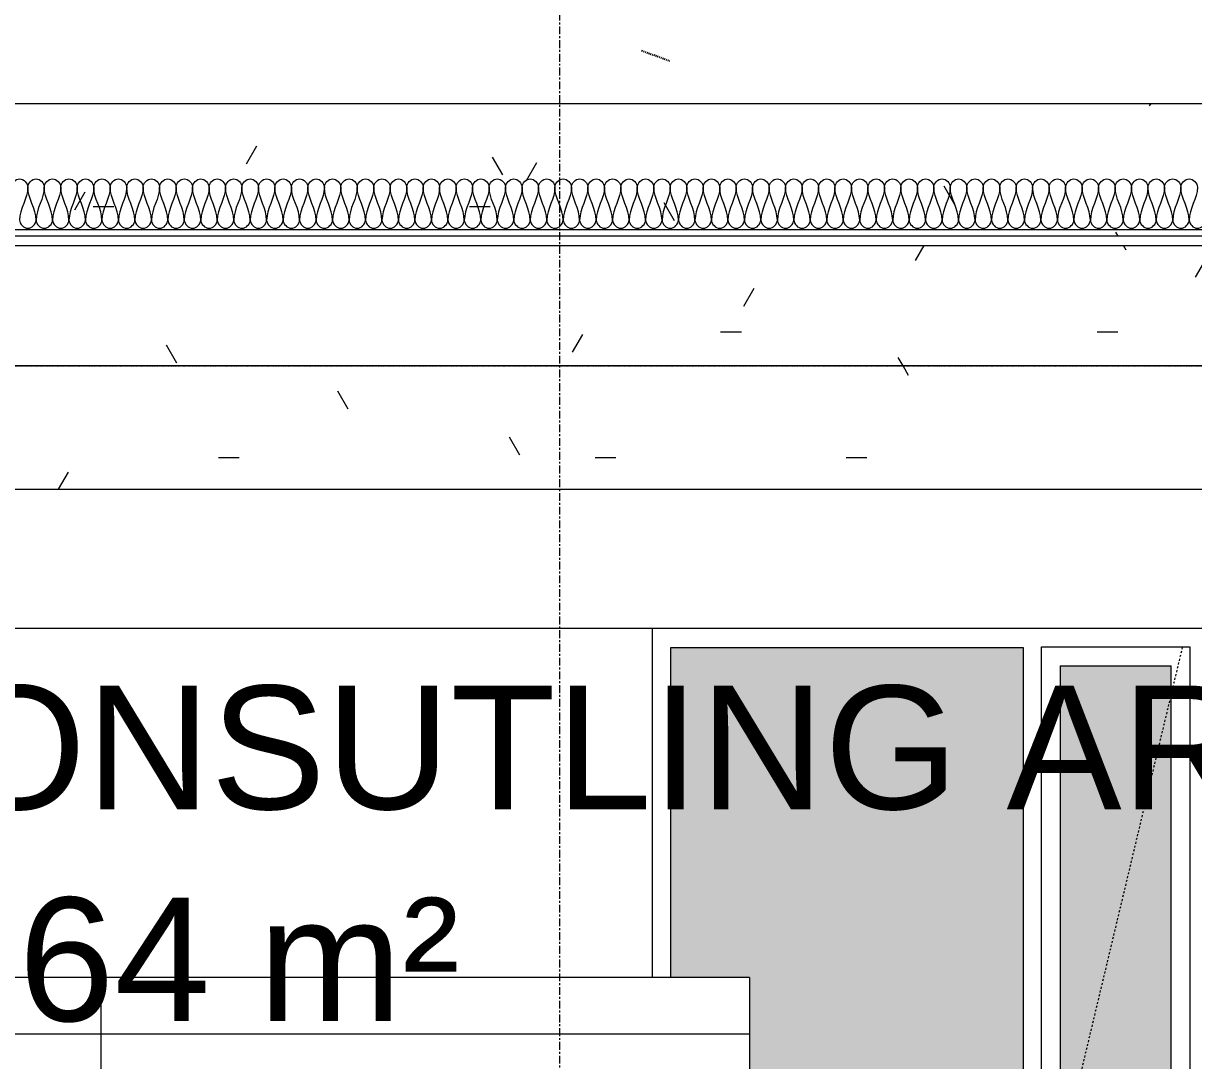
# Model space of a CAD drawing. Header units: millimetres. Extents: x -12186 to 152825, y -4386 to 9463.
# Drawn here: x 10408 to 12302, y 1680 to 3360 of the extents above; entities that cross this region are included whole.
import ezdxf

# ---------------------------------------------------------------- set-up
doc = ezdxf.new("R2010")
doc.units = ezdxf.units.MM
for name, pattern in [('1000 Dashed', [2, 1, -1]), ('Dash', [6.35, 3.175, -3.175]), ('Dash 1_5mm', [3, 1.5, -1.5]), ('Grid Line', [22.225, 12.7, -3.175, 3.175, -3.175])]:
    doc.linetypes.add(name, pattern=pattern)
for name, color, linetype, lineweight in [('A-AREA-IDEN', 2, 'Continuous', 5), ('A-CLNG', 13, 'Continuous', 9), ('A-CLNG-PATT', 13, 'Continuous', 9), ('A-DETL', 90, 'Continuous', 5), ('A-FLOR-LEVL', 51, 'Continuous', 5), ('A-GLAZ', 151, 'Continuous', 9), ('A-GLAZ-HDLN', 1, 'Dash', 9), ('A-WALL', 113, 'Continuous', 9), ('I-FURN', 30, 'Continuous', 5), ('I-WALL', 2, 'Continuous', 9), ('S-GRID', 1, 'Continuous', 5)]:
    doc.layers.add(name, color=color, linetype=linetype, lineweight=lineweight)
doc.styles.add('Arial_2', font='arial.ttf', dxfattribs={"height": 200})
pattern_1 = [(0, (-1469.1, 2452.91), (812.8, 203.2), [33.528, -576.072, 33.528, -3827.272]), (0, (-1469.1, 2452.91), (812.8, 203.2), [-643.128, -576.072, 33.528, -1185.672, -2032]), (0, (-1469.1, 2452.91), (812.8, 203.2), [-2438.4, 33.528, -576.072, 33.528, -1388.872]), (0, (-1469.1, 2452.91), (812.8, 203.2), [-3081.528, -372.872, 33.528, -982.472]), (120, (-1164.3, 2554.51), (-582.3764, 602.3054), [33.528, -576.072, 33.528, -3827.272]), (120, (-1164.3, 2554.51), (-582.3764, 602.3054), [-643.128, -576.072, 33.528, -1185.672, -2032]), (120, (-1164.3, 2554.51), (-582.3764, 602.3054), [-2438.4, 33.528, -576.072, 33.528, -1388.872]), (120, (-1164.3, 2554.51), (-582.3764, 602.3054), [-3081.528, -372.872, 33.528, -982.472]), (240, (-1062.7, 2960.91), (-230.4236, -805.5054), [33.528, -576.072, 33.528, -3827.272]), (240, (-1062.7, 2960.91), (-230.4236, -805.5054), [-643.128, -576.072, 33.528, -1185.672, -2032]), (240, (-1062.7, 2960.91), (-230.4236, -805.5054), [-2438.4, 33.528, -576.072, 33.528, -1388.872]), (240, (-1062.7, 2960.91), (-230.4236, -805.5054), [-3081.528, -372.872, 33.528, -982.472])]

# ---------------------------------------------------------------- blocks, each defined once
blk = doc.blocks.new('PD01 - Quiet pods - 1650mm H panel_ 750mm off the floor 700mm deep worktop - Quiet Pods-1038151-Section A-A')
at = {"layer": 'I-FURN'}
h = blk.add_hatch(dxfattribs=at)
h.set_pattern_fill('FP_17', color=256, style=0, pattern_type=2)
h.set_pattern_definition([(0, (9332.7, 164.37), (0, 600), []), (90, (9332.7, 164.4), (-1200, 7e-14), [])])
h.paths.add_polyline_path([(11307.8, 1722.8), (11582.7, 1722.8), (11582.7, 1814.4), (9582.7, 1814.4), (9582.7, 1722.8), (10205.9, 1722.8)])
for p, q in [((9582.7, 1722.8), (9582.7, 1814.4)), ((11582.7, 1814.4), (9582.7, 1814.4)), ((11582.7, 1814.4), (11582.7, 1722.8))]:
    blk.add_line(p, q, dxfattribs=at)
blk = doc.blocks.new('PD01 - Quiet pods - 1650mm H panel_ 750mm off the floor 700mm deep worktop - Quiet Pods-V191-Section A-A')
at = {"layer": 'I-FURN'}
h = blk.add_hatch(dxfattribs=at)
h.set_pattern_fill('FP_21', color=256, style=0, pattern_type=2)
h.set_pattern_definition([(0, (9332.7, 72.83), (0, 600), []), (90, (9332.7, 72.8), (-1200, 7e-14), [])])
h.paths.add_polyline_path([(11170, 72.8), (11582.7, 72.8), (11582.7, 1722.8), (9582.7, 1722.8), (9582.7, 72.8), (11032.3, 72.8)])
for p, q in [((9582.7, 72.8), (9582.7, 1722.8)), ((11582.7, 1722.8), (9582.7, 1722.8)), ((11582.7, 1722.8), (11582.7, 72.8)), ((9582.7, 72.8), (11582.7, 72.8))]:
    blk.add_line(p, q, dxfattribs=at)
blk = doc.blocks.new('W-02 900x1660 - 900-V195-Section A-A')
at = {"layer": 'A-GLAZ', "lineweight": 5}
for points in [[(11582.7, 750), (11740.1, 750), (11803.2, 875.3), (11809.4, 881.6), (11815.2, 886), (11826.2, 890.9), (11834.2, 892.1), (11906, 892.1), (11870.6, 750), (12025.7, 750), (12025.7, 2349), (11455.7, 2349), (11455.7, 1814.4), (11582.7, 1814.4), (11582.7, 1267.9)], [(12265.7, 780), (12265.7, 2319), (12085.7, 2319), (12085.7, 780), (12134.2, 780)]]:
    blk.add_hatch(color=256, dxfattribs=at).paths.add_polyline_path(points)
for p, q in [((11455.7, 1814.4), (11455.7, 2349)), ((11455.7, 2349), (12025.7, 2349)), ((12025.7, 2349), (12025.7, 750)), ((12055.7, 750), (12055.7, 2350)), ((12055.7, 2350), (12295.7, 2350)), ((12295.7, 2350), (12295.7, 750)), ((12085.7, 2319), (12265.7, 2319)), ((12085.7, 2319), (12085.7, 780)), ((12265.7, 780), (12265.7, 2319)), ((12085.7, 780), (12265.7, 780)), ((11740.1, 750), (11583.2, 750)), ((12025.7, 750), (11870.6, 750)), ((12295.7, 750), (12055.7, 750))]:
    blk.add_line(p, q, dxfattribs=at)
at = {"layer": 'A-GLAZ-HDLN'}
for p, q in [((12283.5, 2349), (12085.7, 1520)), ((12085.7, 1520), (12295.7, 750))]:
    blk.add_line(p, q, dxfattribs=at)
blk = doc.blocks.new('Ceilings 2 - Ceilings 2-1432844-Section A-A')
at = {"layer": 'A-CLNG-PATT'}
h = blk.add_hatch(dxfattribs=at)
h.set_pattern_fill('FP_44', color=256, style=0, pattern_type=2)
h.set_pattern_definition(pattern_1)
h.paths.add_polyline_path([(8454.7, 2793), (8830.7, 2793), (8830.7, 3025), (20912.7, 3025), (20912.7, 2793), (21288.7, 2793), (21288.7, 3230), (8454.7, 3230), (8454.7, 2805)])
h = blk.add_hatch(dxfattribs=at)
h.set_pattern_fill('FP_44', color=256, style=0, pattern_type=2)
h.set_pattern_definition(pattern_1)
h.paths.add_polyline_path([(13865.2, 2805), (13865.2, 3025), (13489.2, 3025), (13489.2, 2805), (13787, 2805)])
h.paths.add_polyline_path([(13377.2, 2805), (13477.2, 2805), (13477.2, 3000), (8842.7, 3000), (8842.7, 2805), (12960.6, 2805)])
h.paths.add_polyline_path([(13877.2, 2805), (20900.7, 2805), (20900.7, 3000), (13877.2, 3000), (13877.2, 2861.5)])
h.paths.add_polyline_path([(17368.1, 3015), (20900.7, 3015), (20900.7, 3025), (13877.2, 3025), (13877.2, 3015), (16817.2, 3015)])
h.paths.add_polyline_path([(8842.7, 3015), (13477.2, 3015), (13477.2, 3025), (8842.7, 3025)])
h = blk.add_hatch(dxfattribs=at)
h.set_pattern_fill('FP_44', color=256, style=0, pattern_type=2)
h.set_pattern_definition(pattern_1)
h.paths.add_polyline_path([(14062.5, 2605), (20800.7, 2605), (20800.7, 2805), (13977.2, 2805), (13977.2, 2605)])
h.paths.add_polyline_path([(13377.2, 2605), (13377.2, 2805), (8942.7, 2805), (8942.7, 2605), (12960.6, 2605)])
h.paths.add_polyline_path([(13787, 2617), (13965.2, 2617), (13965.2, 2793), (13865.2, 2793), (13865.2, 2805), (13489.2, 2805), (13489.2, 2793), (13389.2, 2793), (13389.2, 2617), (13511.5, 2617)])
at = {"layer": 'A-CLNG'}
for p, q in [((8454.7, 3230), (21288.7, 3230)), ((13477.2, 3025), (8842.7, 3025)), ((13377.2, 2805), (8942.7, 2805)), ((8942.7, 2605), (13377.2, 2605))]:
    blk.add_line(p, q, dxfattribs=at)

msp = doc.modelspace()

# ---------------------------------------------------------------- linework, layer by layer
at = {"layer": 'A-CLNG'}
for p, q in [((13477.2, 3015), (8842.7, 3015)), ((8842.7, 3000), (13477.2, 3000))]:
    msp.add_line(p, q, dxfattribs=at)
at = {"layer": 'A-DETL', "linetype": 'Dash 1_5mm', "lineweight": 25}
msp.add_line((11408.3, 3315.6), (11453.7, 3299.1), dxfattribs=at)
at = {"layer": 'A-DETL'}
for points in [[(10388, 3094.4), (10388, 3100.7), (10401.3, 3114.8), (10414.7, 3100.7), (10414.7, 3094.4)], [(10414.7, 3094.4), (10414.7, 3100.7), (10428, 3114.8), (10441.3, 3100.7), (10441.3, 3094.4)], [(10441.3, 3094.4), (10441.3, 3100.7), (10454.7, 3114.8), (10468, 3100.7), (10468, 3094.4)], [(10468, 3094.4), (10468, 3100.7), (10481.3, 3114.8), (10494.7, 3100.7), (10494.7, 3094.4)], [(10494.7, 3094.4), (10494.7, 3100.7), (10508, 3114.8), (10521.3, 3100.7), (10521.3, 3094.4)], [(10521.3, 3094.4), (10521.3, 3100.7), (10534.7, 3114.8), (10548, 3100.7), (10548, 3094.4)], [(10548, 3094.4), (10548, 3100.7), (10561.3, 3114.8), (10574.7, 3100.7), (10574.7, 3094.4)], [(10574.7, 3094.4), (10574.7, 3100.7), (10588, 3114.8), (10601.3, 3100.7), (10601.3, 3094.4)], [(10601.3, 3094.4), (10601.3, 3100.7), (10614.7, 3114.8), (10628, 3100.7), (10628, 3094.4)], [(10628, 3094.4), (10628, 3100.7), (10641.3, 3114.8), (10654.7, 3100.7), (10654.7, 3094.4)], [(10654.7, 3094.4), (10654.7, 3100.7), (10668, 3114.8), (10681.3, 3100.7), (10681.3, 3094.4)], [(10681.3, 3094.4), (10681.3, 3100.7), (10694.7, 3114.8), (10708, 3100.7), (10708, 3094.4)], [(10708, 3094.4), (10708, 3100.7), (10721.3, 3114.8), (10734.7, 3100.7), (10734.7, 3094.4)], [(10734.7, 3094.4), (10734.7, 3100.7), (10748, 3114.8), (10761.3, 3100.7), (10761.3, 3094.4)], [(10761.3, 3094.4), (10761.3, 3100.7), (10774.7, 3114.8), (10788, 3100.7), (10788, 3094.4)], [(10788, 3094.4), (10788, 3100.7), (10801.3, 3114.8), (10814.7, 3100.7), (10814.7, 3094.4)], [(10814.7, 3094.4), (10814.7, 3100.7), (10828, 3114.8), (10841.3, 3100.7), (10841.3, 3094.4)], [(10841.3, 3094.4), (10841.3, 3100.7), (10854.7, 3114.8), (10868, 3100.7), (10868, 3094.4)], [(10868, 3094.4), (10868, 3100.7), (10881.3, 3114.8), (10894.7, 3100.7), (10894.7, 3094.4)], [(10894.7, 3094.4), (10894.7, 3100.7), (10908, 3114.8), (10921.3, 3100.7), (10921.3, 3094.4)], [(10921.3, 3094.4), (10921.3, 3100.7), (10934.7, 3114.8), (10948, 3100.7), (10948, 3094.4)], [(10948, 3094.4), (10948, 3100.7), (10961.3, 3114.8), (10974.7, 3100.7), (10974.7, 3094.4)], [(10974.7, 3094.4), (10974.7, 3100.7), (10988, 3114.8), (11001.3, 3100.7), (11001.3, 3094.4)], [(11001.3, 3094.4), (11001.3, 3100.7), (11014.7, 3114.8), (11028, 3100.7), (11028, 3094.4)], [(11028, 3094.4), (11028, 3100.7), (11041.3, 3114.8), (11054.7, 3100.7), (11054.7, 3094.4)], [(11054.7, 3094.4), (11054.7, 3100.7), (11068, 3114.8), (11081.3, 3100.7), (11081.3, 3094.4)], [(11081.3, 3094.4), (11081.3, 3100.7), (11094.7, 3114.8), (11108, 3100.7), (11108, 3094.4)], [(11108, 3094.4), (11108, 3100.7), (11121.3, 3114.8), (11134.7, 3100.7), (11134.7, 3094.4)], [(11134.7, 3094.4), (11134.7, 3100.7), (11148, 3114.8), (11161.3, 3100.7), (11161.3, 3094.4)], [(11161.3, 3094.4), (11161.3, 3100.7), (11174.7, 3114.8), (11188, 3100.7), (11188, 3094.4)], [(11188, 3094.4), (11188, 3100.7), (11201.3, 3114.8), (11214.7, 3100.7), (11214.7, 3094.4)], [(11214.7, 3094.4), (11214.7, 3100.7), (11228, 3114.8), (11241.3, 3100.7), (11241.3, 3094.4)], [(11241.3, 3094.4), (11241.3, 3100.7), (11254.7, 3114.8), (11268, 3100.7), (11268, 3094.4)], [(11268, 3094.4), (11268, 3100.7), (11281.3, 3114.8), (11294.7, 3100.7), (11294.7, 3094.4)], [(11294.7, 3094.4), (11294.7, 3100.7), (11308, 3114.8), (11321.3, 3100.7), (11321.3, 3094.4)], [(11321.3, 3094.4), (11321.3, 3100.7), (11334.7, 3114.8), (11348, 3100.7), (11348, 3094.4)], [(11348, 3094.4), (11348, 3100.7), (11361.3, 3114.8), (11374.7, 3100.7), (11374.7, 3094.4)], [(11374.7, 3094.4), (11374.7, 3100.7), (11388, 3114.8), (11401.3, 3100.7), (11401.3, 3094.4)], [(11401.3, 3094.4), (11401.3, 3100.7), (11414.7, 3114.8), (11428, 3100.7), (11428, 3094.4)], [(11428, 3094.4), (11428, 3100.7), (11441.3, 3114.8), (11454.7, 3100.7), (11454.7, 3094.4)], [(11454.7, 3094.4), (11454.7, 3100.7), (11468, 3114.8), (11481.3, 3100.7), (11481.3, 3094.4)], [(11481.3, 3094.4), (11481.3, 3100.7), (11494.7, 3114.8), (11508, 3100.7), (11508, 3094.4)], [(11508, 3094.4), (11508, 3100.7), (11521.3, 3114.8), (11534.7, 3100.7), (11534.7, 3094.4)], [(11534.7, 3094.4), (11534.7, 3100.7), (11548, 3114.8), (11561.3, 3100.7), (11561.3, 3094.4)], [(11561.3, 3094.4), (11561.3, 3100.7), (11574.7, 3114.8), (11588, 3100.7), (11588, 3094.4)], [(11588, 3094.4), (11588, 3100.7), (11601.3, 3114.8), (11614.7, 3100.7), (11614.7, 3094.4)], [(11614.7, 3094.4), (11614.7, 3100.7), (11628, 3114.8), (11641.3, 3100.7), (11641.3, 3094.4)], [(11641.3, 3094.4), (11641.3, 3100.7), (11654.7, 3114.8), (11668, 3100.7), (11668, 3094.4)], [(11668, 3094.4), (11668, 3100.7), (11681.3, 3114.8), (11694.7, 3100.7), (11694.7, 3094.4)], [(11694.7, 3094.4), (11694.7, 3100.7), (11708, 3114.8), (11721.3, 3100.7), (11721.3, 3094.4)], [(11721.3, 3094.4), (11721.3, 3100.7), (11734.7, 3114.8), (11748, 3100.7), (11748, 3094.4)], [(11748, 3094.4), (11748, 3100.7), (11761.3, 3114.8), (11774.7, 3100.7), (11774.7, 3094.4)], [(11774.7, 3094.4), (11774.7, 3100.7), (11788, 3114.8), (11801.3, 3100.7), (11801.3, 3094.4)], [(11801.3, 3094.4), (11801.3, 3100.7), (11814.7, 3114.8), (11828, 3100.7), (11828, 3094.4)], [(11828, 3094.4), (11828, 3100.7), (11841.3, 3114.8), (11854.7, 3100.7), (11854.7, 3094.4)], [(11854.7, 3094.4), (11854.7, 3100.7), (11868, 3114.8), (11881.3, 3100.7), (11881.3, 3094.4)], [(11881.3, 3094.4), (11881.3, 3100.7), (11894.7, 3114.8), (11908, 3100.7), (11908, 3094.4)], [(11908, 3094.4), (11908, 3100.7), (11921.3, 3114.8), (11934.7, 3100.7), (11934.7, 3094.4)], [(11934.7, 3094.4), (11934.7, 3100.7), (11948, 3114.8), (11961.3, 3100.7), (11961.3, 3094.4)], [(11961.3, 3094.4), (11961.3, 3100.7), (11974.7, 3114.8), (11988, 3100.7), (11988, 3094.4)], [(11988, 3094.4), (11988, 3100.7), (12001.3, 3114.8), (12014.7, 3100.7), (12014.7, 3094.4)], [(12014.7, 3094.4), (12014.7, 3100.7), (12028, 3114.8), (12041.3, 3100.7), (12041.3, 3094.4)], [(12041.3, 3094.4), (12041.3, 3100.7), (12054.7, 3114.8), (12068, 3100.7), (12068, 3094.4)], [(12068, 3094.4), (12068, 3100.7), (12081.3, 3114.8), (12094.7, 3100.7), (12094.7, 3094.4)], [(12094.7, 3094.4), (12094.7, 3100.7), (12108, 3114.8), (12121.3, 3100.7), (12121.3, 3094.4)], [(12121.3, 3094.4), (12121.3, 3100.7), (12134.7, 3114.8), (12148, 3100.7), (12148, 3094.4)], [(12148, 3094.4), (12148, 3100.7), (12161.3, 3114.8), (12174.7, 3100.7), (12174.7, 3094.4)], [(12174.7, 3094.4), (12174.7, 3100.7), (12188, 3114.8), (12201.3, 3100.7), (12201.3, 3094.4)], [(12201.3, 3094.4), (12201.3, 3100.7), (12214.7, 3114.8), (12228, 3100.7), (12228, 3094.4)], [(12228, 3094.4), (12228, 3100.7), (12241.3, 3114.8), (12254.7, 3100.7), (12254.7, 3094.4)], [(12254.7, 3094.4), (12254.7, 3100.7), (12268, 3114.8), (12281.3, 3100.7), (12281.3, 3094.4)], [(12281.3, 3094.4), (12281.3, 3100.7), (12294.7, 3114.8), (12308, 3100.7), (12308, 3094.4)], [(10414.7, 3094.4), (10414.7, 3076.1), (10401.3, 3059.4), (10401.3, 3041.1)], [(10428, 3041.1), (10428, 3059.4), (10414.7, 3076.1), (10414.7, 3094.4)], [(10441.3, 3094.4), (10441.3, 3076.1), (10428, 3059.4), (10428, 3041.1)], [(10454.7, 3041.1), (10454.7, 3059.4), (10441.3, 3076.1), (10441.3, 3094.4)], [(10468, 3094.4), (10468, 3076.1), (10454.7, 3059.4), (10454.7, 3041.1)], [(10481.3, 3041.1), (10481.3, 3059.4), (10468, 3076.1), (10468, 3094.4)], [(10494.7, 3094.4), (10494.7, 3076.1), (10481.3, 3059.4), (10481.3, 3041.1)], [(10508, 3041.1), (10508, 3059.4), (10494.7, 3076.1), (10494.7, 3094.4)], [(10521.3, 3094.4), (10521.3, 3076.1), (10508, 3059.4), (10508, 3041.1)], [(10534.7, 3041.1), (10534.7, 3059.4), (10521.3, 3076.1), (10521.3, 3094.4)], [(10548, 3094.4), (10548, 3076.1), (10534.7, 3059.4), (10534.7, 3041.1)], [(10561.3, 3041.1), (10561.3, 3059.4), (10548, 3076.1), (10548, 3094.4)], [(10574.7, 3094.4), (10574.7, 3076.1), (10561.3, 3059.4), (10561.3, 3041.1)], [(10588, 3041.1), (10588, 3059.4), (10574.7, 3076.1), (10574.7, 3094.4)], [(10601.3, 3094.4), (10601.3, 3076.1), (10588, 3059.4), (10588, 3041.1)], [(10614.7, 3041.1), (10614.7, 3059.4), (10601.3, 3076.1), (10601.3, 3094.4)], [(10628, 3094.4), (10628, 3076.1), (10614.7, 3059.4), (10614.7, 3041.1)], [(10641.3, 3041.1), (10641.3, 3059.4), (10628, 3076.1), (10628, 3094.4)], [(10654.7, 3094.4), (10654.7, 3076.1), (10641.3, 3059.4), (10641.3, 3041.1)], [(10668, 3041.1), (10668, 3059.4), (10654.7, 3076.1), (10654.7, 3094.4)], [(10681.3, 3094.4), (10681.3, 3076.1), (10668, 3059.4), (10668, 3041.1)], [(10694.7, 3041.1), (10694.7, 3059.4), (10681.3, 3076.1), (10681.3, 3094.4)], [(10708, 3094.4), (10708, 3076.1), (10694.7, 3059.4), (10694.7, 3041.1)], [(10721.3, 3041.1), (10721.3, 3059.4), (10708, 3076.1), (10708, 3094.4)], [(10734.7, 3094.4), (10734.7, 3076.1), (10721.3, 3059.4), (10721.3, 3041.1)], [(10748, 3041.1), (10748, 3059.4), (10734.7, 3076.1), (10734.7, 3094.4)], [(10761.3, 3094.4), (10761.3, 3076.1), (10748, 3059.4), (10748, 3041.1)], [(10774.7, 3041.1), (10774.7, 3059.4), (10761.3, 3076.1), (10761.3, 3094.4)], [(10788, 3094.4), (10788, 3076.1), (10774.7, 3059.4), (10774.7, 3041.1)], [(10801.3, 3041.1), (10801.3, 3059.4), (10788, 3076.1), (10788, 3094.4)], [(10814.7, 3094.4), (10814.7, 3076.1), (10801.3, 3059.4), (10801.3, 3041.1)], [(10828, 3041.1), (10828, 3059.4), (10814.7, 3076.1), (10814.7, 3094.4)], [(10841.3, 3094.4), (10841.3, 3076.1), (10828, 3059.4), (10828, 3041.1)], [(10854.7, 3041.1), (10854.7, 3059.4), (10841.3, 3076.1), (10841.3, 3094.4)], [(10868, 3094.4), (10868, 3076.1), (10854.7, 3059.4), (10854.7, 3041.1)], [(10881.3, 3041.1), (10881.3, 3059.4), (10868, 3076.1), (10868, 3094.4)], [(10894.7, 3094.4), (10894.7, 3076.1), (10881.3, 3059.4), (10881.3, 3041.1)], [(10908, 3041.1), (10908, 3059.4), (10894.7, 3076.1), (10894.7, 3094.4)], [(10921.3, 3094.4), (10921.3, 3076.1), (10908, 3059.4), (10908, 3041.1)], [(10934.7, 3041.1), (10934.7, 3059.4), (10921.3, 3076.1), (10921.3, 3094.4)], [(10948, 3094.4), (10948, 3076.1), (10934.7, 3059.4), (10934.7, 3041.1)], [(10961.3, 3041.1), (10961.3, 3059.4), (10948, 3076.1), (10948, 3094.4)], [(10974.7, 3094.4), (10974.7, 3076.1), (10961.3, 3059.4), (10961.3, 3041.1)], [(10988, 3041.1), (10988, 3059.4), (10974.7, 3076.1), (10974.7, 3094.4)], [(11001.3, 3094.4), (11001.3, 3076.1), (10988, 3059.4), (10988, 3041.1)], [(11014.7, 3041.1), (11014.7, 3059.4), (11001.3, 3076.1), (11001.3, 3094.4)], [(11028, 3094.4), (11028, 3076.1), (11014.7, 3059.4), (11014.7, 3041.1)], [(11041.3, 3041.1), (11041.3, 3059.4), (11028, 3076.1), (11028, 3094.4)], [(11054.7, 3094.4), (11054.7, 3076.1), (11041.3, 3059.4), (11041.3, 3041.1)], [(11068, 3041.1), (11068, 3059.4), (11054.7, 3076.1), (11054.7, 3094.4)], [(11081.3, 3094.4), (11081.3, 3076.1), (11068, 3059.4), (11068, 3041.1)], [(11094.7, 3041.1), (11094.7, 3059.4), (11081.3, 3076.1), (11081.3, 3094.4)], [(11108, 3094.4), (11108, 3076.1), (11094.7, 3059.4), (11094.7, 3041.1)], [(11121.3, 3041.1), (11121.3, 3059.4), (11108, 3076.1), (11108, 3094.4)], [(11134.7, 3094.4), (11134.7, 3076.1), (11121.3, 3059.4), (11121.3, 3041.1)], [(11148, 3041.1), (11148, 3059.4), (11134.7, 3076.1), (11134.7, 3094.4)], [(11161.3, 3094.4), (11161.3, 3076.1), (11148, 3059.4), (11148, 3041.1)], [(11174.7, 3041.1), (11174.7, 3059.4), (11161.3, 3076.1), (11161.3, 3094.4)], [(11188, 3094.4), (11188, 3076.1), (11174.7, 3059.4), (11174.7, 3041.1)], [(11201.3, 3041.1), (11201.3, 3059.4), (11188, 3076.1), (11188, 3094.4)], [(11214.7, 3094.4), (11214.7, 3076.1), (11201.3, 3059.4), (11201.3, 3041.1)], [(11228, 3041.1), (11228, 3059.4), (11214.7, 3076.1), (11214.7, 3094.4)], [(11241.3, 3094.4), (11241.3, 3076.1), (11228, 3059.4), (11228, 3041.1)], [(11254.7, 3041.1), (11254.7, 3059.4), (11241.3, 3076.1), (11241.3, 3094.4)], [(11268, 3094.4), (11268, 3076.1), (11254.7, 3059.4), (11254.7, 3041.1)], [(11281.3, 3041.1), (11281.3, 3059.4), (11268, 3076.1), (11268, 3094.4)], [(11294.7, 3094.4), (11294.7, 3076.1), (11281.3, 3059.4), (11281.3, 3041.1)], [(11308, 3041.1), (11308, 3059.4), (11294.7, 3076.1), (11294.7, 3094.4)], [(11321.3, 3094.4), (11321.3, 3076.1), (11308, 3059.4), (11308, 3041.1)], [(11334.7, 3041.1), (11334.7, 3059.4), (11321.3, 3076.1), (11321.3, 3094.4)], [(11348, 3094.4), (11348, 3076.1), (11334.7, 3059.4), (11334.7, 3041.1)], [(11361.3, 3041.1), (11361.3, 3059.4), (11348, 3076.1), (11348, 3094.4)], [(11374.7, 3094.4), (11374.7, 3076.1), (11361.3, 3059.4), (11361.3, 3041.1)], [(11388, 3041.1), (11388, 3059.4), (11374.7, 3076.1), (11374.7, 3094.4)], [(11401.3, 3094.4), (11401.3, 3076.1), (11388, 3059.4), (11388, 3041.1)], [(11414.7, 3041.1), (11414.7, 3059.4), (11401.3, 3076.1), (11401.3, 3094.4)], [(11428, 3094.4), (11428, 3076.1), (11414.7, 3059.4), (11414.7, 3041.1)], [(11441.3, 3041.1), (11441.3, 3059.4), (11428, 3076.1), (11428, 3094.4)], [(11454.7, 3094.4), (11454.7, 3076.1), (11441.3, 3059.4), (11441.3, 3041.1)], [(11468, 3041.1), (11468, 3059.4), (11454.7, 3076.1), (11454.7, 3094.4)], [(11481.3, 3094.4), (11481.3, 3076.1), (11468, 3059.4), (11468, 3041.1)], [(11494.7, 3041.1), (11494.7, 3059.4), (11481.3, 3076.1), (11481.3, 3094.4)], [(11508, 3094.4), (11508, 3076.1), (11494.7, 3059.4), (11494.7, 3041.1)], [(11521.3, 3041.1), (11521.3, 3059.4), (11508, 3076.1), (11508, 3094.4)], [(11534.7, 3094.4), (11534.7, 3076.1), (11521.3, 3059.4), (11521.3, 3041.1)], [(11548, 3041.1), (11548, 3059.4), (11534.7, 3076.1), (11534.7, 3094.4)], [(11561.3, 3094.4), (11561.3, 3076.1), (11548, 3059.4), (11548, 3041.1)], [(11574.7, 3041.1), (11574.7, 3059.4), (11561.3, 3076.1), (11561.3, 3094.4)], [(11588, 3094.4), (11588, 3076.1), (11574.7, 3059.4), (11574.7, 3041.1)], [(11601.3, 3041.1), (11601.3, 3059.4), (11588, 3076.1), (11588, 3094.4)], [(11614.7, 3094.4), (11614.7, 3076.1), (11601.3, 3059.4), (11601.3, 3041.1)], [(11628, 3041.1), (11628, 3059.4), (11614.7, 3076.1), (11614.7, 3094.4)], [(11641.3, 3094.4), (11641.3, 3076.1), (11628, 3059.4), (11628, 3041.1)], [(11654.7, 3041.1), (11654.7, 3059.4), (11641.3, 3076.1), (11641.3, 3094.4)], [(11668, 3094.4), (11668, 3076.1), (11654.7, 3059.4), (11654.7, 3041.1)], [(11681.3, 3041.1), (11681.3, 3059.4), (11668, 3076.1), (11668, 3094.4)], [(11694.7, 3094.4), (11694.7, 3076.1), (11681.3, 3059.4), (11681.3, 3041.1)], [(11708, 3041.1), (11708, 3059.4), (11694.7, 3076.1), (11694.7, 3094.4)], [(11721.3, 3094.4), (11721.3, 3076.1), (11708, 3059.4), (11708, 3041.1)], [(11734.7, 3041.1), (11734.7, 3059.4), (11721.3, 3076.1), (11721.3, 3094.4)], [(11748, 3094.4), (11748, 3076.1), (11734.7, 3059.4), (11734.7, 3041.1)], [(11761.3, 3041.1), (11761.3, 3059.4), (11748, 3076.1), (11748, 3094.4)], [(11774.7, 3094.4), (11774.7, 3076.1), (11761.3, 3059.4), (11761.3, 3041.1)], [(11788, 3041.1), (11788, 3059.4), (11774.7, 3076.1), (11774.7, 3094.4)], [(11801.3, 3094.4), (11801.3, 3076.1), (11788, 3059.4), (11788, 3041.1)], [(11814.7, 3041.1), (11814.7, 3059.4), (11801.3, 3076.1), (11801.3, 3094.4)], [(11828, 3094.4), (11828, 3076.1), (11814.7, 3059.4), (11814.7, 3041.1)], [(11841.3, 3041.1), (11841.3, 3059.4), (11828, 3076.1), (11828, 3094.4)], [(11854.7, 3094.4), (11854.7, 3076.1), (11841.3, 3059.4), (11841.3, 3041.1)], [(11868, 3041.1), (11868, 3059.4), (11854.7, 3076.1), (11854.7, 3094.4)], [(11881.3, 3094.4), (11881.3, 3076.1), (11868, 3059.4), (11868, 3041.1)], [(11894.7, 3041.1), (11894.7, 3059.4), (11881.3, 3076.1), (11881.3, 3094.4)], [(11908, 3094.4), (11908, 3076.1), (11894.7, 3059.4), (11894.7, 3041.1)], [(11921.3, 3041.1), (11921.3, 3059.4), (11908, 3076.1), (11908, 3094.4)], [(11934.7, 3094.4), (11934.7, 3076.1), (11921.3, 3059.4), (11921.3, 3041.1)], [(11948, 3041.1), (11948, 3059.4), (11934.7, 3076.1), (11934.7, 3094.4)], [(11961.3, 3094.4), (11961.3, 3076.1), (11948, 3059.4), (11948, 3041.1)], [(11974.7, 3041.1), (11974.7, 3059.4), (11961.3, 3076.1), (11961.3, 3094.4)], [(11988, 3094.4), (11988, 3076.1), (11974.7, 3059.4), (11974.7, 3041.1)], [(12001.3, 3041.1), (12001.3, 3059.4), (11988, 3076.1), (11988, 3094.4)], [(12014.7, 3094.4), (12014.7, 3076.1), (12001.3, 3059.4), (12001.3, 3041.1)], [(12028, 3041.1), (12028, 3059.4), (12014.7, 3076.1), (12014.7, 3094.4)], [(12041.3, 3094.4), (12041.3, 3076.1), (12028, 3059.4), (12028, 3041.1)], [(12054.7, 3041.1), (12054.7, 3059.4), (12041.3, 3076.1), (12041.3, 3094.4)], [(12068, 3094.4), (12068, 3076.1), (12054.7, 3059.4), (12054.7, 3041.1)], [(12081.3, 3041.1), (12081.3, 3059.4), (12068, 3076.1), (12068, 3094.4)], [(12094.7, 3094.4), (12094.7, 3076.1), (12081.3, 3059.4), (12081.3, 3041.1)], [(12108, 3041.1), (12108, 3059.4), (12094.7, 3076.1), (12094.7, 3094.4)], [(12121.3, 3094.4), (12121.3, 3076.1), (12108, 3059.4), (12108, 3041.1)], [(12134.7, 3041.1), (12134.7, 3059.4), (12121.3, 3076.1), (12121.3, 3094.4)], [(12148, 3094.4), (12148, 3076.1), (12134.7, 3059.4), (12134.7, 3041.1)], [(12161.3, 3041.1), (12161.3, 3059.4), (12148, 3076.1), (12148, 3094.4)], [(12174.7, 3094.4), (12174.7, 3076.1), (12161.3, 3059.4), (12161.3, 3041.1)], [(12188, 3041.1), (12188, 3059.4), (12174.7, 3076.1), (12174.7, 3094.4)], [(12201.3, 3094.4), (12201.3, 3076.1), (12188, 3059.4), (12188, 3041.1)], [(12214.7, 3041.1), (12214.7, 3059.4), (12201.3, 3076.1), (12201.3, 3094.4)], [(12228, 3094.4), (12228, 3076.1), (12214.7, 3059.4), (12214.7, 3041.1)], [(12241.3, 3041.1), (12241.3, 3059.4), (12228, 3076.1), (12228, 3094.4)], [(12254.7, 3094.4), (12254.7, 3076.1), (12241.3, 3059.4), (12241.3, 3041.1)], [(12268, 3041.1), (12268, 3059.4), (12254.7, 3076.1), (12254.7, 3094.4)], [(12281.3, 3094.4), (12281.3, 3076.1), (12268, 3059.4), (12268, 3041.1)], [(12294.7, 3041.1), (12294.7, 3059.4), (12281.3, 3076.1), (12281.3, 3094.4)], [(12308, 3094.4), (12308, 3076.1), (12294.7, 3059.4), (12294.7, 3041.1)], [(10401.3, 3041.1), (10401.3, 3034.8), (10414.7, 3020.7), (10428, 3034.8), (10428, 3041.1)], [(10428, 3041.1), (10428, 3034.8), (10441.3, 3020.7), (10454.7, 3034.8), (10454.7, 3041.1)], [(10454.7, 3041.1), (10454.7, 3034.8), (10468, 3020.7), (10481.3, 3034.8), (10481.3, 3041.1)], [(10481.3, 3041.1), (10481.3, 3034.8), (10494.7, 3020.7), (10508, 3034.8), (10508, 3041.1)], [(10508, 3041.1), (10508, 3034.8), (10521.3, 3020.7), (10534.7, 3034.8), (10534.7, 3041.1)], [(10534.7, 3041.1), (10534.7, 3034.8), (10548, 3020.7), (10561.3, 3034.8), (10561.3, 3041.1)], [(10561.3, 3041.1), (10561.3, 3034.8), (10574.7, 3020.7), (10588, 3034.8), (10588, 3041.1)], [(10588, 3041.1), (10588, 3034.8), (10601.3, 3020.7), (10614.7, 3034.8), (10614.7, 3041.1)], [(10614.7, 3041.1), (10614.7, 3034.8), (10628, 3020.7), (10641.3, 3034.8), (10641.3, 3041.1)], [(10641.3, 3041.1), (10641.3, 3034.8), (10654.7, 3020.7), (10668, 3034.8), (10668, 3041.1)], [(10668, 3041.1), (10668, 3034.8), (10681.3, 3020.7), (10694.7, 3034.8), (10694.7, 3041.1)], [(10694.7, 3041.1), (10694.7, 3034.8), (10708, 3020.7), (10721.3, 3034.8), (10721.3, 3041.1)], [(10721.3, 3041.1), (10721.3, 3034.8), (10734.7, 3020.7), (10748, 3034.8), (10748, 3041.1)], [(10748, 3041.1), (10748, 3034.8), (10761.3, 3020.7), (10774.7, 3034.8), (10774.7, 3041.1)], [(10774.7, 3041.1), (10774.7, 3034.8), (10788, 3020.7), (10801.3, 3034.8), (10801.3, 3041.1)], [(10801.3, 3041.1), (10801.3, 3034.8), (10814.7, 3020.7), (10828, 3034.8), (10828, 3041.1)], [(10828, 3041.1), (10828, 3034.8), (10841.3, 3020.7), (10854.7, 3034.8), (10854.7, 3041.1)], [(10854.7, 3041.1), (10854.7, 3034.8), (10868, 3020.7), (10881.3, 3034.8), (10881.3, 3041.1)], [(10881.3, 3041.1), (10881.3, 3034.8), (10894.7, 3020.7), (10908, 3034.8), (10908, 3041.1)], [(10908, 3041.1), (10908, 3034.8), (10921.3, 3020.7), (10934.7, 3034.8), (10934.7, 3041.1)], [(10934.7, 3041.1), (10934.7, 3034.8), (10948, 3020.7), (10961.3, 3034.8), (10961.3, 3041.1)], [(10961.3, 3041.1), (10961.3, 3034.8), (10974.7, 3020.7), (10988, 3034.8), (10988, 3041.1)], [(10988, 3041.1), (10988, 3034.8), (11001.3, 3020.7), (11014.7, 3034.8), (11014.7, 3041.1)], [(11014.7, 3041.1), (11014.7, 3034.8), (11028, 3020.7), (11041.3, 3034.8), (11041.3, 3041.1)], [(11041.3, 3041.1), (11041.3, 3034.8), (11054.7, 3020.7), (11068, 3034.8), (11068, 3041.1)], [(11068, 3041.1), (11068, 3034.8), (11081.3, 3020.7), (11094.7, 3034.8), (11094.7, 3041.1)], [(11094.7, 3041.1), (11094.7, 3034.8), (11108, 3020.7), (11121.3, 3034.8), (11121.3, 3041.1)], [(11121.3, 3041.1), (11121.3, 3034.8), (11134.7, 3020.7), (11148, 3034.8), (11148, 3041.1)], [(11148, 3041.1), (11148, 3034.8), (11161.3, 3020.7), (11174.7, 3034.8), (11174.7, 3041.1)], [(11174.7, 3041.1), (11174.7, 3034.8), (11188, 3020.7), (11201.3, 3034.8), (11201.3, 3041.1)], [(11201.3, 3041.1), (11201.3, 3034.8), (11214.7, 3020.7), (11228, 3034.8), (11228, 3041.1)], [(11228, 3041.1), (11228, 3034.8), (11241.3, 3020.7), (11254.7, 3034.8), (11254.7, 3041.1)], [(11254.7, 3041.1), (11254.7, 3034.8), (11268, 3020.7), (11281.3, 3034.8), (11281.3, 3041.1)], [(11281.3, 3041.1), (11281.3, 3034.8), (11294.7, 3020.7), (11308, 3034.8), (11308, 3041.1)], [(11308, 3041.1), (11308, 3034.8), (11321.3, 3020.7), (11334.7, 3034.8), (11334.7, 3041.1)], [(11334.7, 3041.1), (11334.7, 3034.8), (11348, 3020.7), (11361.3, 3034.8), (11361.3, 3041.1)], [(11361.3, 3041.1), (11361.3, 3034.8), (11374.7, 3020.7), (11388, 3034.8), (11388, 3041.1)], [(11388, 3041.1), (11388, 3034.8), (11401.3, 3020.7), (11414.7, 3034.8), (11414.7, 3041.1)], [(11414.7, 3041.1), (11414.7, 3034.8), (11428, 3020.7), (11441.3, 3034.8), (11441.3, 3041.1)], [(11441.3, 3041.1), (11441.3, 3034.8), (11454.7, 3020.7), (11468, 3034.8), (11468, 3041.1)], [(11468, 3041.1), (11468, 3034.8), (11481.3, 3020.7), (11494.7, 3034.8), (11494.7, 3041.1)], [(11494.7, 3041.1), (11494.7, 3034.8), (11508, 3020.7), (11521.3, 3034.8), (11521.3, 3041.1)], [(11521.3, 3041.1), (11521.3, 3034.8), (11534.7, 3020.7), (11548, 3034.8), (11548, 3041.1)], [(11548, 3041.1), (11548, 3034.8), (11561.3, 3020.7), (11574.7, 3034.8), (11574.7, 3041.1)], [(11574.7, 3041.1), (11574.7, 3034.8), (11588, 3020.7), (11601.3, 3034.8), (11601.3, 3041.1)], [(11601.3, 3041.1), (11601.3, 3034.8), (11614.7, 3020.7), (11628, 3034.8), (11628, 3041.1)], [(11628, 3041.1), (11628, 3034.8), (11641.3, 3020.7), (11654.7, 3034.8), (11654.7, 3041.1)], [(11654.7, 3041.1), (11654.7, 3034.8), (11668, 3020.7), (11681.3, 3034.8), (11681.3, 3041.1)], [(11681.3, 3041.1), (11681.3, 3034.8), (11694.7, 3020.7), (11708, 3034.8), (11708, 3041.1)], [(11708, 3041.1), (11708, 3034.8), (11721.3, 3020.7), (11734.7, 3034.8), (11734.7, 3041.1)], [(11734.7, 3041.1), (11734.7, 3034.8), (11748, 3020.7), (11761.3, 3034.8), (11761.3, 3041.1)], [(11761.3, 3041.1), (11761.3, 3034.8), (11774.7, 3020.7), (11788, 3034.8), (11788, 3041.1)], [(11788, 3041.1), (11788, 3034.8), (11801.3, 3020.7), (11814.7, 3034.8), (11814.7, 3041.1)], [(11814.7, 3041.1), (11814.7, 3034.8), (11828, 3020.7), (11841.3, 3034.8), (11841.3, 3041.1)], [(11841.3, 3041.1), (11841.3, 3034.8), (11854.7, 3020.7), (11868, 3034.8), (11868, 3041.1)], [(11868, 3041.1), (11868, 3034.8), (11881.3, 3020.7), (11894.7, 3034.8), (11894.7, 3041.1)], [(11894.7, 3041.1), (11894.7, 3034.8), (11908, 3020.7), (11921.3, 3034.8), (11921.3, 3041.1)], [(11921.3, 3041.1), (11921.3, 3034.8), (11934.7, 3020.7), (11948, 3034.8), (11948, 3041.1)], [(11948, 3041.1), (11948, 3034.8), (11961.3, 3020.7), (11974.7, 3034.8), (11974.7, 3041.1)], [(11974.7, 3041.1), (11974.7, 3034.8), (11988, 3020.7), (12001.3, 3034.8), (12001.3, 3041.1)], [(12001.3, 3041.1), (12001.3, 3034.8), (12014.7, 3020.7), (12028, 3034.8), (12028, 3041.1)], [(12028, 3041.1), (12028, 3034.8), (12041.3, 3020.7), (12054.7, 3034.8), (12054.7, 3041.1)], [(12054.7, 3041.1), (12054.7, 3034.8), (12068, 3020.7), (12081.3, 3034.8), (12081.3, 3041.1)], [(12081.3, 3041.1), (12081.3, 3034.8), (12094.7, 3020.7), (12108, 3034.8), (12108, 3041.1)], [(12108, 3041.1), (12108, 3034.8), (12121.3, 3020.7), (12134.7, 3034.8), (12134.7, 3041.1)], [(12134.7, 3041.1), (12134.7, 3034.8), (12148, 3020.7), (12161.3, 3034.8), (12161.3, 3041.1)], [(12161.3, 3041.1), (12161.3, 3034.8), (12174.7, 3020.7), (12188, 3034.8), (12188, 3041.1)], [(12188, 3041.1), (12188, 3034.8), (12201.3, 3020.7), (12214.7, 3034.8), (12214.7, 3041.1)], [(12214.7, 3041.1), (12214.7, 3034.8), (12228, 3020.7), (12241.3, 3034.8), (12241.3, 3041.1)], [(12241.3, 3041.1), (12241.3, 3034.8), (12254.7, 3020.7), (12268, 3034.8), (12268, 3041.1)], [(12268, 3041.1), (12268, 3034.8), (12281.3, 3020.7), (12294.7, 3034.8), (12294.7, 3041.1)], [(12294.7, 3041.1), (12294.7, 3034.8), (12308, 3020.7), (12321.3, 3034.8), (12321.3, 3041.1)]]:
    msp.add_open_spline(points, degree=3, dxfattribs=at)
at = {"layer": 'A-FLOR-LEVL', "linetype": '1000 Dashed'}
for p, q in [((-12186, 2805), (32340.6, 2805)), ((-12186, 2380), (31070.6, 2380))]:
    msp.add_line(p, q, dxfattribs=at)
at = {"layer": 'A-WALL'}
msp.add_line((11425.7, 1814.4), (11425.7, 2380), dxfattribs=at)
at = {"layer": 'I-WALL'}
msp.add_line((7825.7, 2380), (13625.2, 2380), dxfattribs=at)
at = {"layer": 'S-GRID', "linetype": 'Grid Line'}
msp.add_line((11275.7, -1058.6), (11275.7, 8085.3), dxfattribs=at)

# ---------------------------------------------------------------- block references
at = {"layer": 'A-CLNG'}
msp.add_blockref('Ceilings 2 - Ceilings 2-1432844-Section A-A', (0, 0), dxfattribs=at)
at = {"layer": 'A-GLAZ', "lineweight": 5}
msp.add_blockref('W-02 900x1660 - 900-V195-Section A-A', (0, 0), dxfattribs=at)
at = {"layer": 'I-FURN'}
for name in ['PD01 - Quiet pods - 1650mm H panel_ 750mm off the floor 700mm deep worktop - Quiet Pods-1038151-Section A-A', 'PD01 - Quiet pods - 1650mm H panel_ 750mm off the floor 700mm deep worktop - Quiet Pods-V191-Section A-A']:
    msp.add_blockref(name, (0, 0), dxfattribs=at)

# ---------------------------------------------------------------- texts
at = {"layer": 'A-AREA-IDEN', "char_height": 200, "attachment_point": 1, "style": 'Arial_2'}
for s, insert, width in [('STUDENT CONSUTLING AREA', (8693, 2287), 5018.564), ('64 m²', (10399.5, 1943.9), 881.856)]:
    msp.add_mtext(s, dxfattribs=dict(at, insert=insert, width=width))

doc.saveas('drawing.dxf')
